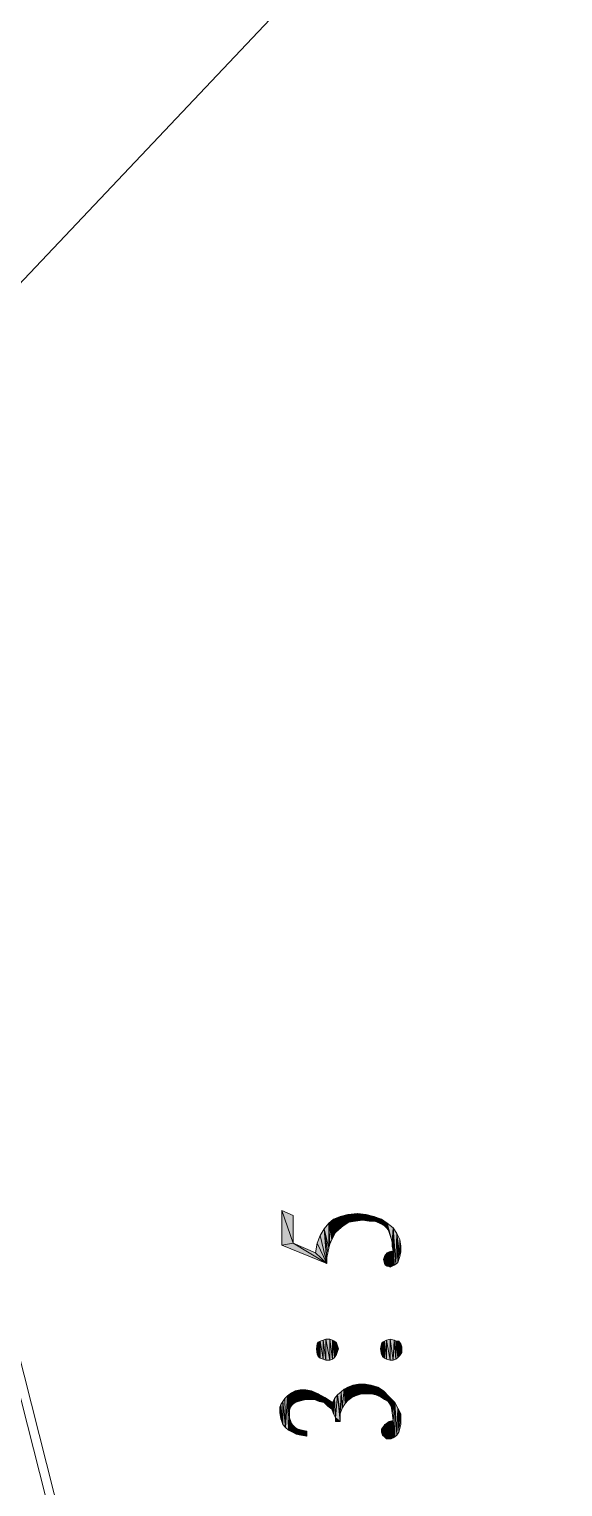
# Model space of a CAD drawing. Header units: inches. Extents: x 11 to 682, y 148 to 1119.
# Drawn here: x 633.4 to 666.8, y 351.1 to 442.3 of the extents above; entities that cross this region are included whole.
import ezdxf

# ---------------------------------------------------------------- set-up
doc = ezdxf.new("R2010")
doc.units = ezdxf.units.IN
doc.header["$MEASUREMENT"] = 0
doc.layers.add('图层 1', color=7, linetype='Continuous')

msp = doc.modelspace()

# ---------------------------------------------------------------- hatches: boundary and pattern name
at = {"layer": '图层 1', "true_color": 0xffffff}
for points in [[(649.92, 366.36), (649.2, 368.4), (649.92, 368.1)], [(649.2, 366.24), (649.2, 368.4), (649.92, 366.36)], [(652.14, 366.06), (651.84, 367.26), (652.14, 367.62)], [(652.44, 366.78), (652.14, 367.62), (652.44, 367.86)], [(652.14, 367.62), (652.2, 366.3), (652.14, 366.06)], [(652.32, 366.6), (652.2, 366.3), (652.14, 367.62)], [(652.44, 366.78), (652.32, 366.6), (652.14, 367.62)], [(652.74, 367.2), (652.439, 367.86), (652.86, 368.04)], [(652.74, 367.2), (652.56, 367.02), (652.439, 367.86)], [(652.44, 367.86), (652.56, 367.02), (652.44, 366.78)], [(652.86, 368.04), (653.04, 367.44), (652.74, 367.2)], [(653.04, 367.44), (652.86, 368.04), (653.34, 368.16)], [(653.34, 368.16), (653.4, 367.68), (653.04, 367.44)], [(653.82, 367.74), (653.34, 368.16), (653.94, 368.22)], [(653.82, 367.74), (653.4, 367.68), (653.34, 368.16)], [(653.94, 368.22), (654.24, 367.8), (653.82, 367.74)], [(654.24, 367.8), (653.939, 368.22), (654.48, 368.16)], [(654.48, 368.16), (654.66, 367.74), (654.24, 367.8)], [(654.66, 367.74), (654.479, 368.16), (654.96, 368.04)], [(654.96, 368.04), (655.02, 367.74), (654.66, 367.74)], [(655.32, 367.62), (655.02, 367.74), (654.96, 368.04)], [(655.32, 367.62), (654.96, 368.04), (655.44, 367.86)], [(655.44, 367.86), (655.62, 367.44), (655.32, 367.62)], [(655.74, 367.32), (655.62, 367.44), (655.439, 367.86)], [(655.74, 367.32), (655.439, 367.86), (655.8, 367.62)], [(655.8, 367.62), (655.86, 367.2), (655.74, 367.32)], [(655.92, 367.02), (655.86, 367.2), (655.8, 367.62)], [(655.98, 366.84), (655.92, 367.02), (655.8, 367.62)], [(656.04, 366.66), (655.979, 366.84), (655.8, 367.62)], [(656.1, 366.42), (655.8, 367.62), (656.16, 367.32)], [(651.42, 366.36), (651.6, 366.84), (652.02, 365.1)], [(651.6, 366.84), (651.84, 367.26), (652.02, 365.1)], [(652.02, 365.46), (652.02, 365.1), (651.84, 367.26)], [(652.08, 365.76), (652.02, 365.46), (651.84, 367.26)], [(652.14, 366.06), (652.08, 365.76), (651.84, 367.26)], [(656.16, 367.32), (656.16, 365.88), (656.1, 366.42)], [(656.16, 365.88), (656.16, 367.32), (656.22, 364.98)], [(656.34, 365.04), (656.22, 364.98), (656.16, 367.32)], [(656.34, 365.04), (656.16, 367.32), (656.4, 366.96)], [(656.4, 366.96), (656.46, 365.16), (656.34, 365.04)], [(656.52, 365.34), (656.46, 365.16), (656.4, 366.96)], [(656.58, 365.52), (656.52, 365.34), (656.4, 366.96)], [(656.58, 365.52), (656.4, 366.96), (656.58, 366.6)], [(656.58, 366.6), (656.64, 365.82), (656.58, 365.52)], [(656.64, 365.82), (656.58, 366.6), (656.64, 366.18)], [(649.92, 366.36), (652.02, 365.1), (649.2, 366.24)], [(649.92, 366.36), (651.3, 365.76), (652.02, 365.1)], [(651.3, 365.76), (651.42, 366.36), (652.02, 365.1)], [(655.68, 364.98), (655.62, 365.52), (655.68, 365.64)], [(655.8, 364.92), (655.68, 365.64), (655.8, 365.76)], [(655.68, 365.64), (655.8, 364.92), (655.68, 364.98)], [(655.86, 364.92), (655.8, 365.76), (655.92, 365.82)], [(655.8, 365.76), (655.86, 364.92), (655.8, 364.92)], [(655.92, 365.82), (655.98, 364.86), (655.86, 364.92)], [(656.1, 364.92), (655.92, 365.82), (656.16, 365.88)], [(656.1, 364.92), (655.979, 364.86), (655.92, 365.82)], [(656.1, 366.42), (656.16, 365.88), (656.1, 366.18)], [(656.16, 365.88), (656.22, 364.98), (656.1, 364.92)], [(655.62, 365.1), (655.56, 365.34), (655.62, 365.52)], [(655.62, 365.52), (655.68, 364.98), (655.62, 365.1)], [(651.48, 359.28), (651.42, 360.06), (651.48, 360.18)], [(651.6, 359.16), (651.479, 360.18), (651.6, 360.24)], [(651.48, 360.18), (651.6, 359.16), (651.48, 359.28)], [(651.78, 359.1), (651.6, 360.24), (651.78, 360.3)], [(651.6, 360.24), (651.78, 359.1), (651.6, 359.16)], [(651.96, 359.04), (651.78, 360.3), (651.96, 360.36)], [(651.78, 360.3), (651.96, 359.04), (651.78, 359.1)], [(651.96, 360.36), (652.2, 359.04), (651.96, 359.04)], [(652.2, 359.04), (651.96, 360.36), (652.2, 360.36)], [(652.2, 360.36), (652.38, 359.1), (652.2, 359.04)], [(652.38, 359.1), (652.2, 360.36), (652.38, 360.3)], [(652.38, 360.3), (652.5, 359.22), (652.38, 359.1)], [(652.5, 359.22), (652.38, 360.3), (652.5, 360.24)], [(652.5, 360.24), (652.62, 359.4), (652.5, 359.22)], [(652.62, 359.4), (652.5, 360.24), (652.62, 360.12)], [(655.5, 359.28), (655.439, 360.06), (655.5, 360.18)], [(655.62, 359.16), (655.5, 360.18), (655.62, 360.24)], [(655.5, 360.18), (655.62, 359.16), (655.5, 359.28)], [(655.74, 359.1), (655.62, 360.24), (655.74, 360.3)], [(655.62, 360.24), (655.74, 359.1), (655.62, 359.16)], [(655.98, 359.04), (655.74, 360.3), (655.98, 360.36)], [(655.74, 360.3), (655.98, 359.04), (655.74, 359.1)], [(656.16, 359.04), (655.979, 360.36), (656.22, 360.3)], [(655.98, 360.36), (656.16, 359.04), (655.98, 359.04)], [(656.22, 360.3), (656.34, 359.1), (656.16, 359.04)], [(656.34, 359.1), (656.22, 360.3), (656.34, 360.24)], [(656.34, 360.24), (656.46, 359.22), (656.34, 359.1)], [(656.46, 359.22), (656.34, 360.24), (656.52, 360.24)], [(656.52, 360.24), (656.58, 359.34), (656.46, 359.22)], [(656.58, 359.34), (656.52, 360.24), (656.64, 360.06)], [(651.42, 359.4), (651.36, 359.76), (651.42, 360.06)], [(651.42, 360.06), (651.48, 359.28), (651.42, 359.4)], [(652.62, 360.12), (652.68, 359.58), (652.62, 359.4)], [(652.68, 359.58), (652.62, 360.12), (652.68, 359.94)], [(652.68, 359.94), (652.74, 359.76), (652.68, 359.58)], [(655.44, 359.4), (655.38, 359.76), (655.44, 360.06)], [(655.44, 360.06), (655.5, 359.28), (655.44, 359.4)], [(656.64, 360.06), (656.7, 359.52), (656.58, 359.34)], [(656.7, 359.7), (656.7, 359.52), (656.64, 360.06)], [(656.7, 359.7), (656.64, 360.06), (656.7, 359.88)], [(653.58, 356.7), (653.34, 357.36), (653.64, 357.48)], [(653.64, 357.48), (653.82, 356.82), (653.58, 356.7)], [(653.82, 356.82), (653.64, 357.48), (654, 357.54)], [(654, 357.54), (654.18, 356.94), (653.82, 356.82)], [(654.18, 356.94), (654, 357.54), (654.42, 357.54)], [(654.42, 357.54), (654.48, 356.94), (654.18, 356.94)], [(654.78, 356.94), (654.48, 356.94), (654.42, 357.54)], [(654.78, 356.94), (654.42, 357.54), (654.78, 357.48)], [(654.78, 357.48), (655.08, 356.88), (654.78, 356.94)], [(655.08, 356.88), (654.78, 357.48), (655.2, 357.36)], [(649.26, 356.46), (649.38, 356.64), (649.44, 354.84)], [(649.44, 354.84), (649.38, 356.64), (649.56, 356.82)], [(649.56, 356.82), (649.62, 354.66), (649.439, 354.84)], [(649.74, 356.1), (649.56, 356.82), (649.8, 357)], [(649.68, 355.44), (649.62, 354.66), (649.56, 356.82)], [(649.68, 355.68), (649.68, 355.44), (649.56, 356.82)], [(649.68, 355.92), (649.68, 355.68), (649.56, 356.82)], [(649.74, 356.1), (649.68, 355.92), (649.56, 356.82)], [(649.8, 357), (649.86, 356.28), (649.74, 356.1)], [(650.04, 356.4), (649.8, 357), (650.04, 357.12)], [(650.04, 356.4), (649.86, 356.28), (649.8, 357)], [(650.22, 356.46), (650.04, 357.12), (650.34, 357.18)], [(650.04, 357.12), (650.22, 356.46), (650.04, 356.4)], [(650.34, 357.18), (650.46, 356.52), (650.22, 356.46)], [(650.7, 356.58), (650.46, 356.52), (650.34, 357.18)], [(650.7, 356.58), (650.34, 357.18), (650.7, 357.18)], [(650.7, 357.18), (651, 356.58), (650.7, 356.58)], [(651, 356.58), (650.7, 357.18), (651.06, 357.12)], [(651.06, 357.12), (651.24, 356.58), (651, 356.58)], [(651.24, 356.58), (651.06, 357.12), (651.48, 356.94)], [(651.48, 356.94), (651.54, 356.46), (651.24, 356.58)], [(651.84, 356.4), (651.54, 356.46), (651.48, 356.94)], [(651.84, 356.4), (651.48, 356.94), (651.9, 356.7)], [(651.9, 356.7), (652.08, 356.16), (651.84, 356.4)], [(652.32, 355.98), (652.08, 356.16), (651.9, 356.7)], [(652.32, 355.98), (651.9, 356.7), (652.38, 356.4)], [(652.44, 355.68), (652.38, 356.4), (652.5, 356.64)], [(652.5, 356.64), (652.56, 355.44), (652.439, 355.68)], [(652.56, 355.44), (652.5, 356.64), (652.68, 356.88)], [(652.56, 355.44), (652.68, 356.88), (652.86, 355.2)], [(652.86, 355.68), (652.68, 356.88), (652.92, 357.06)], [(652.86, 355.68), (652.86, 355.2), (652.68, 356.88)], [(652.92, 357.06), (652.98, 356.04), (652.86, 355.68)], [(652.98, 356.04), (652.92, 357.06), (653.1, 357.24)], [(653.1, 357.24), (653.16, 356.34), (652.979, 356.04)], [(653.34, 356.52), (653.1, 357.24), (653.34, 357.36)], [(653.34, 356.52), (653.16, 356.34), (653.1, 357.24)], [(653.34, 357.36), (653.58, 356.7), (653.34, 356.52)], [(655.2, 357.36), (655.38, 356.76), (655.08, 356.88)], [(655.38, 356.76), (655.2, 357.36), (655.56, 357.12)], [(655.56, 357.12), (655.62, 356.58), (655.38, 356.76)], [(655.86, 356.46), (655.62, 356.58), (655.56, 357.12)], [(655.86, 356.46), (655.56, 357.12), (655.92, 356.76)], [(655.92, 356.76), (656.04, 356.16), (655.86, 356.46)], [(656.04, 356.16), (655.92, 356.76), (656.28, 356.4)], [(649.14, 355.38), (649.08, 356.1), (649.14, 356.28)], [(649.08, 356.1), (649.14, 355.38), (649.08, 355.74)], [(649.26, 355.02), (649.14, 356.28), (649.26, 356.46)], [(649.14, 356.28), (649.2, 355.2), (649.14, 355.38)], [(649.26, 355.02), (649.2, 355.2), (649.14, 356.28)], [(649.26, 356.46), (649.44, 354.84), (649.26, 355.02)], [(652.38, 356.4), (652.44, 355.68), (652.32, 355.98)], [(656.28, 356.4), (656.1, 355.74), (656.04, 356.16)], [(656.28, 356.4), (656.16, 355.26), (656.1, 355.74)], [(656.28, 356.4), (656.28, 354.24), (656.16, 355.26)], [(656.28, 356.4), (656.4, 354.36), (656.28, 354.24)], [(656.4, 354.36), (656.28, 356.4), (656.46, 356.04)], [(656.46, 356.04), (656.52, 354.54), (656.4, 354.36)], [(656.58, 354.78), (656.52, 354.54), (656.46, 356.04)], [(656.64, 355.02), (656.58, 354.78), (656.46, 356.04)], [(656.64, 355.32), (656.64, 355.02), (656.46, 356.04)], [(656.64, 355.32), (656.46, 356.04), (656.64, 355.68)], [(649.68, 355.44), (649.86, 354.54), (649.62, 354.66)], [(649.68, 355.44), (649.74, 355.26), (649.86, 354.54)], [(649.74, 355.26), (649.8, 355.08), (649.86, 354.54)], [(649.86, 354.54), (649.8, 355.08), (649.92, 354.96)], [(649.92, 354.96), (650.1, 354.42), (649.86, 354.54)], [(649.92, 354.96), (650.04, 354.84), (650.1, 354.42)], [(650.1, 354.42), (650.04, 354.84), (650.22, 354.72)], [(650.22, 354.72), (650.4, 354.36), (650.1, 354.42)], [(650.4, 354.36), (650.22, 354.72), (650.46, 354.66)], [(652.56, 355.44), (652.86, 355.2), (652.56, 355.2)], [(655.5, 354.36), (655.439, 354.72), (655.56, 354.9)], [(655.44, 354.72), (655.5, 354.36), (655.44, 354.54)], [(655.56, 354.9), (655.62, 354.24), (655.5, 354.36)], [(655.62, 354.24), (655.56, 354.9), (655.62, 355.02)], [(655.74, 354.12), (655.62, 355.02), (655.74, 355.08)], [(655.62, 355.02), (655.74, 354.12), (655.62, 354.24)], [(655.74, 355.08), (655.92, 355.2), (655.98, 354.12)], [(655.74, 355.08), (655.98, 354.12), (655.74, 354.12)], [(656.16, 354.18), (655.92, 355.2), (656.16, 355.26)], [(656.04, 354.12), (655.979, 354.12), (655.92, 355.2)], [(656.16, 354.18), (656.04, 354.12), (655.92, 355.2)], [(656.16, 355.26), (656.28, 354.24), (656.16, 354.18)], [(650.46, 354.66), (650.76, 354.3), (650.4, 354.36)], [(650.76, 354.3), (650.46, 354.66), (650.76, 354.6)]]:
    msp.add_hatch(color=7, dxfattribs=at).paths.add_polyline_path(points)
h = msp.add_hatch(color=7, dxfattribs=at)
edge = h.paths.add_edge_path()
edge.add_spline(control_points=[(656.1, 366.42), (656.1, 366.42), (655.8, 367.62), (655.8, 367.62), (655.8, 367.62), (656.1, 366.42), (656.1, 366.42)], knot_values=[0, 0, 0, 0, 1, 1, 1, 2, 2, 2, 2], degree=3, periodic=0)
edge.add_line((656.1, 366.42), (656.1, 366.42))

# ---------------------------------------------------------------- linework, layer by layer
at = {"layer": '图层 1', "color": 7, "lineweight": 18, "true_color": 0xffffff}
for points in [[(616.2, 408.84), (666.78, 462.3)], [(615.06, 426.78), (638.58, 334.08)], [(615.72, 426.72), (639.18, 334.02)]]:
    msp.add_lwpolyline(points, dxfattribs=at)
at = {"layer": '图层 1', "lineweight": 0}
for points in [[(649.92, 366.36), (649.2, 368.4), (649.92, 368.1), (649.92, 366.36)], [(649.2, 366.24), (649.2, 368.4), (649.92, 366.36), (649.2, 366.24)], [(652.14, 366.06), (651.84, 367.26), (652.14, 367.62), (652.14, 366.06)], [(652.44, 366.78), (652.14, 367.62), (652.44, 367.86), (652.44, 366.78)], [(652.14, 367.62), (652.2, 366.3), (652.14, 366.06), (652.14, 367.62)], [(652.32, 366.6), (652.2, 366.3), (652.14, 367.62), (652.32, 366.6)], [(652.44, 366.78), (652.32, 366.6), (652.14, 367.62), (652.44, 366.78)], [(652.74, 367.2), (652.439, 367.86), (652.86, 368.04), (652.74, 367.2)], [(652.74, 367.2), (652.56, 367.02), (652.439, 367.86), (652.74, 367.2)], [(652.44, 367.86), (652.56, 367.02), (652.44, 366.78), (652.44, 367.86)], [(652.86, 368.04), (653.04, 367.44), (652.74, 367.2), (652.86, 368.04)], [(653.04, 367.44), (652.86, 368.04), (653.34, 368.16), (653.04, 367.44)], [(653.34, 368.16), (653.4, 367.68), (653.04, 367.44), (653.34, 368.16)], [(653.82, 367.74), (653.34, 368.16), (653.94, 368.22), (653.82, 367.74)], [(653.82, 367.74), (653.4, 367.68), (653.34, 368.16), (653.82, 367.74)], [(653.94, 368.22), (654.24, 367.8), (653.82, 367.74), (653.94, 368.22)], [(654.24, 367.8), (653.939, 368.22), (654.48, 368.16), (654.24, 367.8)], [(654.48, 368.16), (654.66, 367.74), (654.24, 367.8), (654.48, 368.16)], [(654.66, 367.74), (654.479, 368.16), (654.96, 368.04), (654.66, 367.74)], [(654.96, 368.04), (655.02, 367.74), (654.66, 367.74), (654.96, 368.04)], [(655.32, 367.62), (655.02, 367.74), (654.96, 368.04), (655.32, 367.62)], [(655.32, 367.62), (654.96, 368.04), (655.44, 367.86), (655.32, 367.62)], [(655.44, 367.86), (655.62, 367.44), (655.32, 367.62), (655.44, 367.86)], [(655.74, 367.32), (655.62, 367.44), (655.439, 367.86), (655.74, 367.32)], [(655.74, 367.32), (655.439, 367.86), (655.8, 367.62), (655.74, 367.32)], [(655.8, 367.62), (655.86, 367.2), (655.74, 367.32), (655.8, 367.62)], [(655.92, 367.02), (655.86, 367.2), (655.8, 367.62), (655.92, 367.02)], [(655.98, 366.84), (655.92, 367.02), (655.8, 367.62), (655.98, 366.84)], [(656.04, 366.66), (655.979, 366.84), (655.8, 367.62), (656.04, 366.66)], [(656.1, 366.42), (655.8, 367.62), (656.16, 367.32), (656.1, 366.42)], [(651.42, 366.36), (651.6, 366.84), (652.02, 365.1), (651.42, 366.36)], [(651.6, 366.84), (651.84, 367.26), (652.02, 365.1), (651.6, 366.84)], [(652.02, 365.46), (652.02, 365.1), (651.84, 367.26), (652.02, 365.46)], [(652.08, 365.76), (652.02, 365.46), (651.84, 367.26), (652.08, 365.76)], [(652.14, 366.06), (652.08, 365.76), (651.84, 367.26), (652.14, 366.06)], [(656.16, 367.32), (656.16, 365.88), (656.1, 366.42), (656.16, 367.32)], [(656.16, 365.88), (656.16, 367.32), (656.22, 364.98), (656.16, 365.88)], [(656.34, 365.04), (656.22, 364.98), (656.16, 367.32), (656.34, 365.04)], [(656.34, 365.04), (656.16, 367.32), (656.4, 366.96), (656.34, 365.04)], [(656.4, 366.96), (656.46, 365.16), (656.34, 365.04), (656.4, 366.96)], [(656.52, 365.34), (656.46, 365.16), (656.4, 366.96), (656.52, 365.34)], [(656.58, 365.52), (656.52, 365.34), (656.4, 366.96), (656.58, 365.52)], [(656.58, 365.52), (656.4, 366.96), (656.58, 366.6), (656.58, 365.52)], [(656.58, 366.6), (656.64, 365.82), (656.58, 365.52), (656.58, 366.6)], [(656.64, 365.82), (656.58, 366.6), (656.64, 366.18), (656.64, 365.82)], [(649.92, 366.36), (652.02, 365.1), (649.2, 366.24), (649.92, 366.36)], [(649.92, 366.36), (651.3, 365.76), (652.02, 365.1), (649.92, 366.36)], [(651.3, 365.76), (651.42, 366.36), (652.02, 365.1), (651.3, 365.76)], [(655.68, 364.98), (655.62, 365.52), (655.68, 365.64), (655.68, 364.98)], [(655.8, 364.92), (655.68, 365.64), (655.8, 365.76), (655.8, 364.92)], [(655.68, 365.64), (655.8, 364.92), (655.68, 364.98), (655.68, 365.64)], [(655.86, 364.92), (655.8, 365.76), (655.92, 365.82), (655.86, 364.92)], [(655.8, 365.76), (655.86, 364.92), (655.8, 364.92), (655.8, 365.76)], [(655.92, 365.82), (655.98, 364.86), (655.86, 364.92), (655.92, 365.82)], [(656.1, 364.92), (655.92, 365.82), (656.16, 365.88), (656.1, 364.92)], [(656.1, 364.92), (655.979, 364.86), (655.92, 365.82), (656.1, 364.92)], [(656.1, 366.42), (656.16, 365.88), (656.1, 366.18), (656.1, 366.42)], [(656.16, 365.88), (656.22, 364.98), (656.1, 364.92), (656.16, 365.88)], [(655.62, 365.1), (655.56, 365.34), (655.62, 365.52), (655.62, 365.1)], [(655.62, 365.52), (655.68, 364.98), (655.62, 365.1), (655.62, 365.52)], [(651.48, 359.28), (651.42, 360.06), (651.48, 360.18), (651.48, 359.28)], [(651.6, 359.16), (651.479, 360.18), (651.6, 360.24), (651.6, 359.16)], [(651.48, 360.18), (651.6, 359.16), (651.48, 359.28), (651.48, 360.18)], [(651.78, 359.1), (651.6, 360.24), (651.78, 360.3), (651.78, 359.1)], [(651.6, 360.24), (651.78, 359.1), (651.6, 359.16), (651.6, 360.24)], [(651.96, 359.04), (651.78, 360.3), (651.96, 360.36), (651.96, 359.04)], [(651.78, 360.3), (651.96, 359.04), (651.78, 359.1), (651.78, 360.3)], [(651.96, 360.36), (652.2, 359.04), (651.96, 359.04), (651.96, 360.36)], [(652.2, 359.04), (651.96, 360.36), (652.2, 360.36), (652.2, 359.04)], [(652.2, 360.36), (652.38, 359.1), (652.2, 359.04), (652.2, 360.36)], [(652.38, 359.1), (652.2, 360.36), (652.38, 360.3), (652.38, 359.1)], [(652.38, 360.3), (652.5, 359.22), (652.38, 359.1), (652.38, 360.3)], [(652.5, 359.22), (652.38, 360.3), (652.5, 360.24), (652.5, 359.22)], [(652.5, 360.24), (652.62, 359.4), (652.5, 359.22), (652.5, 360.24)], [(652.62, 359.4), (652.5, 360.24), (652.62, 360.12), (652.62, 359.4)], [(655.5, 359.28), (655.439, 360.06), (655.5, 360.18), (655.5, 359.28)], [(655.62, 359.16), (655.5, 360.18), (655.62, 360.24), (655.62, 359.16)], [(655.5, 360.18), (655.62, 359.16), (655.5, 359.28), (655.5, 360.18)], [(655.74, 359.1), (655.62, 360.24), (655.74, 360.3), (655.74, 359.1)], [(655.62, 360.24), (655.74, 359.1), (655.62, 359.16), (655.62, 360.24)], [(655.98, 359.04), (655.74, 360.3), (655.98, 360.36), (655.98, 359.04)], [(655.74, 360.3), (655.98, 359.04), (655.74, 359.1), (655.74, 360.3)], [(656.16, 359.04), (655.979, 360.36), (656.22, 360.3), (656.16, 359.04)], [(655.98, 360.36), (656.16, 359.04), (655.98, 359.04), (655.98, 360.36)], [(656.22, 360.3), (656.34, 359.1), (656.16, 359.04), (656.22, 360.3)], [(656.34, 359.1), (656.22, 360.3), (656.34, 360.24), (656.34, 359.1)], [(656.34, 360.24), (656.46, 359.22), (656.34, 359.1), (656.34, 360.24)], [(656.46, 359.22), (656.34, 360.24), (656.52, 360.24), (656.46, 359.22)], [(656.52, 360.24), (656.58, 359.34), (656.46, 359.22), (656.52, 360.24)], [(656.58, 359.34), (656.52, 360.24), (656.64, 360.06), (656.58, 359.34)], [(651.42, 359.4), (651.36, 359.76), (651.42, 360.06), (651.42, 359.4)], [(651.42, 360.06), (651.48, 359.28), (651.42, 359.4), (651.42, 360.06)], [(652.62, 360.12), (652.68, 359.58), (652.62, 359.4), (652.62, 360.12)], [(652.68, 359.58), (652.62, 360.12), (652.68, 359.94), (652.68, 359.58)], [(652.68, 359.94), (652.74, 359.76), (652.68, 359.58), (652.68, 359.94)], [(655.44, 359.4), (655.38, 359.76), (655.44, 360.06), (655.44, 359.4)], [(655.44, 360.06), (655.5, 359.28), (655.44, 359.4), (655.44, 360.06)], [(656.64, 360.06), (656.7, 359.52), (656.58, 359.34), (656.64, 360.06)], [(656.7, 359.7), (656.7, 359.52), (656.64, 360.06), (656.7, 359.7)], [(656.7, 359.7), (656.64, 360.06), (656.7, 359.88), (656.7, 359.7)], [(653.58, 356.7), (653.34, 357.36), (653.64, 357.48), (653.58, 356.7)], [(653.64, 357.48), (653.82, 356.82), (653.58, 356.7), (653.64, 357.48)], [(653.82, 356.82), (653.64, 357.48), (654, 357.54), (653.82, 356.82)], [(654, 357.54), (654.18, 356.94), (653.82, 356.82), (654, 357.54)], [(654.18, 356.94), (654, 357.54), (654.42, 357.54), (654.18, 356.94)], [(654.42, 357.54), (654.48, 356.94), (654.18, 356.94), (654.42, 357.54)], [(654.78, 356.94), (654.48, 356.94), (654.42, 357.54), (654.78, 356.94)], [(654.78, 356.94), (654.42, 357.54), (654.78, 357.48), (654.78, 356.94)], [(654.78, 357.48), (655.08, 356.88), (654.78, 356.94), (654.78, 357.48)], [(655.08, 356.88), (654.78, 357.48), (655.2, 357.36), (655.08, 356.88)], [(649.26, 356.46), (649.38, 356.64), (649.44, 354.84), (649.26, 356.46)], [(649.44, 354.84), (649.38, 356.64), (649.56, 356.82), (649.44, 354.84)], [(649.56, 356.82), (649.62, 354.66), (649.439, 354.84), (649.56, 356.82)], [(649.74, 356.1), (649.56, 356.82), (649.8, 357), (649.74, 356.1)], [(649.68, 355.44), (649.62, 354.66), (649.56, 356.82), (649.68, 355.44)], [(649.68, 355.68), (649.68, 355.44), (649.56, 356.82), (649.68, 355.68)], [(649.68, 355.92), (649.68, 355.68), (649.56, 356.82), (649.68, 355.92)], [(649.74, 356.1), (649.68, 355.92), (649.56, 356.82), (649.74, 356.1)], [(649.8, 357), (649.86, 356.28), (649.74, 356.1), (649.8, 357)], [(650.04, 356.4), (649.8, 357), (650.04, 357.12), (650.04, 356.4)], [(650.04, 356.4), (649.86, 356.28), (649.8, 357), (650.04, 356.4)], [(650.22, 356.46), (650.04, 357.12), (650.34, 357.18), (650.22, 356.46)], [(650.04, 357.12), (650.22, 356.46), (650.04, 356.4), (650.04, 357.12)], [(650.34, 357.18), (650.46, 356.52), (650.22, 356.46), (650.34, 357.18)], [(650.7, 356.58), (650.46, 356.52), (650.34, 357.18), (650.7, 356.58)], [(650.7, 356.58), (650.34, 357.18), (650.7, 357.18), (650.7, 356.58)], [(650.7, 357.18), (651, 356.58), (650.7, 356.58), (650.7, 357.18)], [(651, 356.58), (650.7, 357.18), (651.06, 357.12), (651, 356.58)], [(651.06, 357.12), (651.24, 356.58), (651, 356.58), (651.06, 357.12)], [(651.24, 356.58), (651.06, 357.12), (651.48, 356.94), (651.24, 356.58)], [(651.48, 356.94), (651.54, 356.46), (651.24, 356.58), (651.48, 356.94)], [(651.84, 356.4), (651.54, 356.46), (651.48, 356.94), (651.84, 356.4)], [(651.84, 356.4), (651.48, 356.94), (651.9, 356.7), (651.84, 356.4)], [(651.9, 356.7), (652.08, 356.16), (651.84, 356.4), (651.9, 356.7)], [(652.32, 355.98), (652.08, 356.16), (651.9, 356.7), (652.32, 355.98)], [(652.32, 355.98), (651.9, 356.7), (652.38, 356.4), (652.32, 355.98)], [(652.44, 355.68), (652.38, 356.4), (652.5, 356.64), (652.44, 355.68)], [(652.5, 356.64), (652.56, 355.44), (652.439, 355.68), (652.5, 356.64)], [(652.56, 355.44), (652.5, 356.64), (652.68, 356.88), (652.56, 355.44)], [(652.56, 355.44), (652.68, 356.88), (652.86, 355.2), (652.56, 355.44)], [(652.86, 355.68), (652.68, 356.88), (652.92, 357.06), (652.86, 355.68)], [(652.86, 355.68), (652.86, 355.2), (652.68, 356.88), (652.86, 355.68)], [(652.92, 357.06), (652.98, 356.04), (652.86, 355.68), (652.92, 357.06)], [(652.98, 356.04), (652.92, 357.06), (653.1, 357.24), (652.98, 356.04)], [(653.1, 357.24), (653.16, 356.34), (652.979, 356.04), (653.1, 357.24)], [(653.34, 356.52), (653.1, 357.24), (653.34, 357.36), (653.34, 356.52)], [(653.34, 356.52), (653.16, 356.34), (653.1, 357.24), (653.34, 356.52)], [(653.34, 357.36), (653.58, 356.7), (653.34, 356.52), (653.34, 357.36)], [(655.2, 357.36), (655.38, 356.76), (655.08, 356.88), (655.2, 357.36)], [(655.38, 356.76), (655.2, 357.36), (655.56, 357.12), (655.38, 356.76)], [(655.56, 357.12), (655.62, 356.58), (655.38, 356.76), (655.56, 357.12)], [(655.86, 356.46), (655.62, 356.58), (655.56, 357.12), (655.86, 356.46)], [(655.86, 356.46), (655.56, 357.12), (655.92, 356.76), (655.86, 356.46)], [(655.92, 356.76), (656.04, 356.16), (655.86, 356.46), (655.92, 356.76)], [(656.04, 356.16), (655.92, 356.76), (656.28, 356.4), (656.04, 356.16)], [(649.14, 355.38), (649.08, 356.1), (649.14, 356.28), (649.14, 355.38)], [(649.08, 356.1), (649.14, 355.38), (649.08, 355.74), (649.08, 356.1)], [(649.26, 355.02), (649.14, 356.28), (649.26, 356.46), (649.26, 355.02)], [(649.14, 356.28), (649.2, 355.2), (649.14, 355.38), (649.14, 356.28)], [(649.26, 355.02), (649.2, 355.2), (649.14, 356.28), (649.26, 355.02)], [(649.26, 356.46), (649.44, 354.84), (649.26, 355.02), (649.26, 356.46)], [(652.38, 356.4), (652.44, 355.68), (652.32, 355.98), (652.38, 356.4)], [(656.28, 356.4), (656.1, 355.74), (656.04, 356.16), (656.28, 356.4)], [(656.28, 356.4), (656.16, 355.26), (656.1, 355.74), (656.28, 356.4)], [(656.28, 356.4), (656.28, 354.24), (656.16, 355.26), (656.28, 356.4)], [(656.28, 356.4), (656.4, 354.36), (656.28, 354.24), (656.28, 356.4)], [(656.4, 354.36), (656.28, 356.4), (656.46, 356.04), (656.4, 354.36)], [(656.46, 356.04), (656.52, 354.54), (656.4, 354.36), (656.46, 356.04)], [(656.58, 354.78), (656.52, 354.54), (656.46, 356.04), (656.58, 354.78)], [(656.64, 355.02), (656.58, 354.78), (656.46, 356.04), (656.64, 355.02)], [(656.64, 355.32), (656.64, 355.02), (656.46, 356.04), (656.64, 355.32)], [(656.64, 355.32), (656.46, 356.04), (656.64, 355.68), (656.64, 355.32)], [(649.68, 355.44), (649.86, 354.54), (649.62, 354.66), (649.68, 355.44)], [(649.68, 355.44), (649.74, 355.26), (649.86, 354.54), (649.68, 355.44)], [(649.74, 355.26), (649.8, 355.08), (649.86, 354.54), (649.74, 355.26)], [(649.86, 354.54), (649.8, 355.08), (649.92, 354.96), (649.86, 354.54)], [(649.92, 354.96), (650.1, 354.42), (649.86, 354.54), (649.92, 354.96)], [(649.92, 354.96), (650.04, 354.84), (650.1, 354.42), (649.92, 354.96)], [(650.1, 354.42), (650.04, 354.84), (650.22, 354.72), (650.1, 354.42)], [(650.22, 354.72), (650.4, 354.36), (650.1, 354.42), (650.22, 354.72)], [(650.4, 354.36), (650.22, 354.72), (650.46, 354.66), (650.4, 354.36)], [(652.56, 355.44), (652.86, 355.2), (652.56, 355.2), (652.56, 355.44)], [(655.5, 354.36), (655.439, 354.72), (655.56, 354.9), (655.5, 354.36)], [(655.44, 354.72), (655.5, 354.36), (655.44, 354.54), (655.44, 354.72)], [(655.56, 354.9), (655.62, 354.24), (655.5, 354.36), (655.56, 354.9)], [(655.62, 354.24), (655.56, 354.9), (655.62, 355.02), (655.62, 354.24)], [(655.74, 354.12), (655.62, 355.02), (655.74, 355.08), (655.74, 354.12)], [(655.62, 355.02), (655.74, 354.12), (655.62, 354.24), (655.62, 355.02)], [(655.74, 355.08), (655.92, 355.2), (655.98, 354.12), (655.74, 355.08)], [(655.74, 355.08), (655.98, 354.12), (655.74, 354.12), (655.74, 355.08)], [(656.16, 354.18), (655.92, 355.2), (656.16, 355.26), (656.16, 354.18)], [(656.04, 354.12), (655.979, 354.12), (655.92, 355.2), (656.04, 354.12)], [(656.16, 354.18), (656.04, 354.12), (655.92, 355.2), (656.16, 354.18)], [(656.16, 355.26), (656.28, 354.24), (656.16, 354.18), (656.16, 355.26)], [(650.46, 354.66), (650.76, 354.3), (650.4, 354.36), (650.46, 354.66)], [(650.76, 354.3), (650.46, 354.66), (650.76, 354.6), (650.76, 354.3)]]:
    msp.add_lwpolyline(points, dxfattribs=at)
msp.add_open_spline([(656.1, 366.42), (656.1, 366.42), (655.8, 367.62), (655.8, 367.62), (655.8, 367.62), (656.1, 366.42), (656.1, 366.42)], degree=3, knots=[0, 0, 0, 0, 1, 1, 1, 2, 2, 2, 2], dxfattribs=at)

doc.saveas('drawing.dxf')
